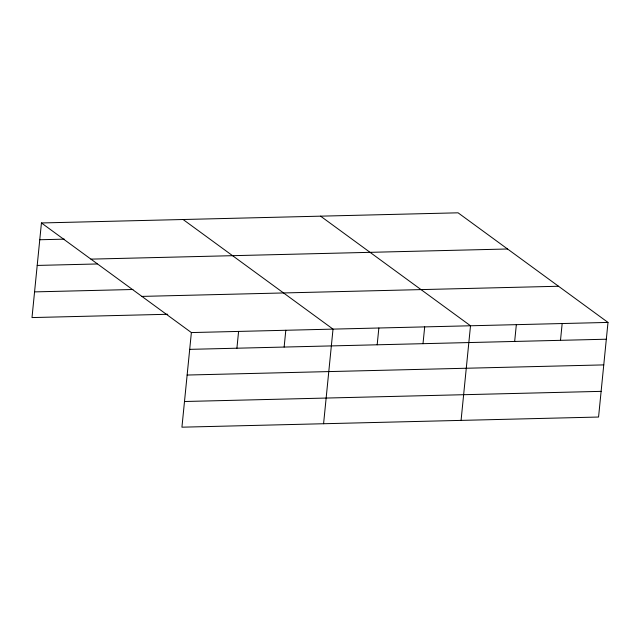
<?xml version="1.0" encoding="UTF-8"?>
<svg xmlns="http://www.w3.org/2000/svg" width="640" height="640" viewBox="0 0 640 640"><rect width="100%" height="100%" fill="white"/><g stroke="black" fill="none" stroke-linecap="round" stroke-linejoin="round"><path stroke-width="0.96" d="M41.44 222.96L191.376 332.568L181.928 427.184L598.56 417.04L608 322.424L458.072 212.816L41.44 222.96L32 317.576L167.752 314.272M236.912 348.208L238.592 331.424M284.136 347.056L285.808 330.272M323.584 423.736L333.024 329.12L183.096 219.512M377.176 344.792L378.856 328.008M423.008 343.68L424.688 326.888M461.072 420.384L470.512 325.776L320.584 216.168M514.664 341.448L516.344 324.656M560.496 340.328L562.168 323.544M39.768 239.744L64.36 239.152M90.92 259.128L507.544 248.992M37.208 265.432L97.208 263.968M34.56 291.888L132.936 289.496M141.896 296.4L558.52 286.256M191.376 332.568L608 322.424M189.696 349.36L606.328 339.216M187.136 375.04L603.76 364.896M184.496 401.504L601.12 391.36"/></g></svg>
